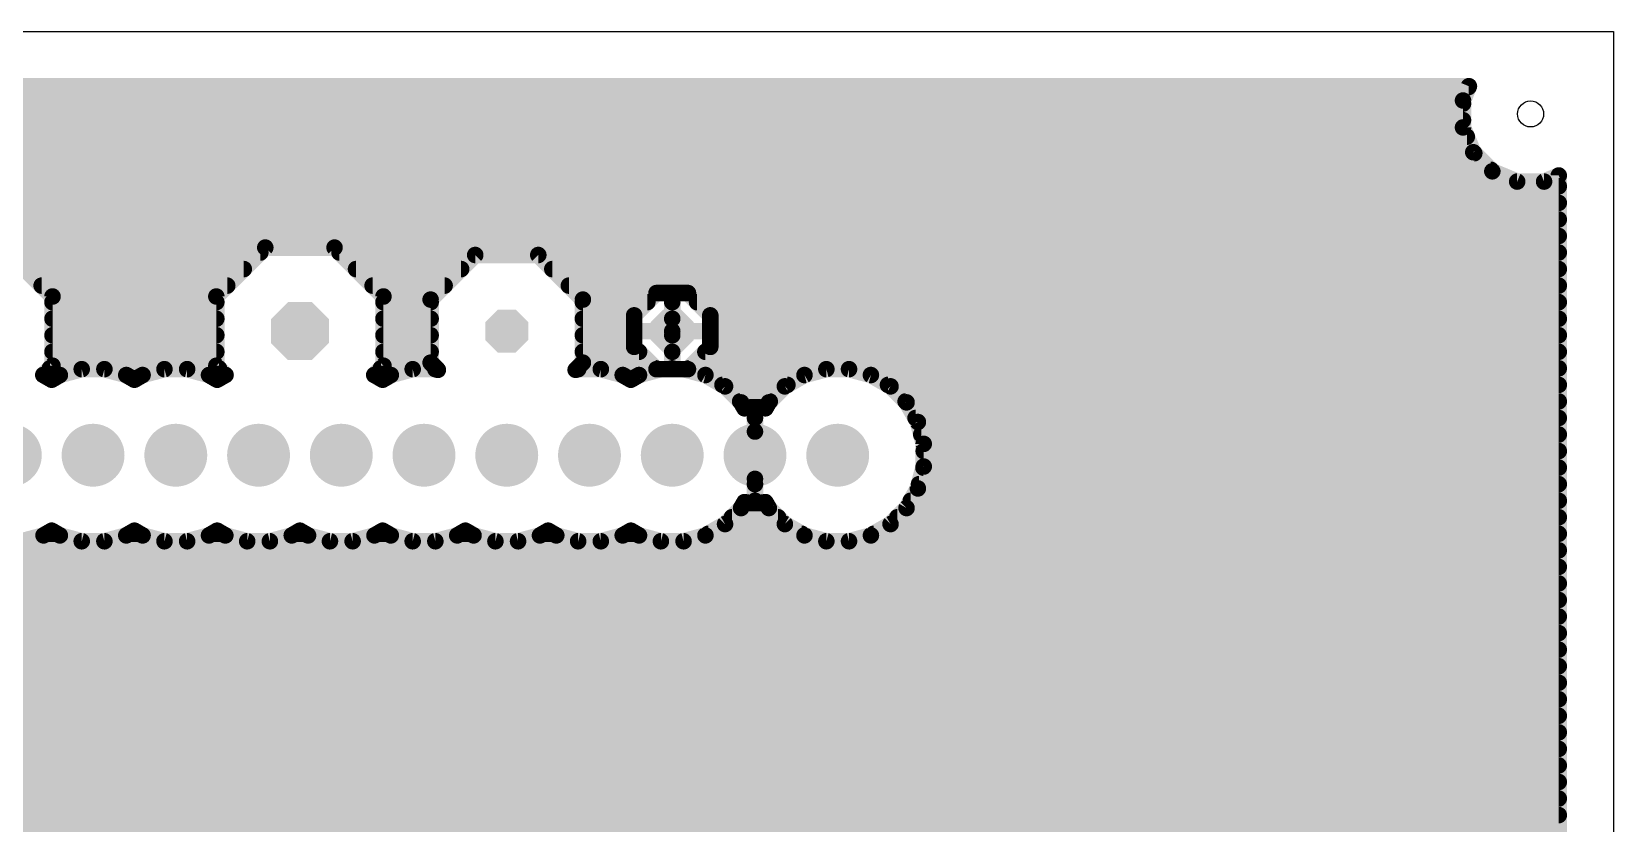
# Model space of a CAD drawing. Header units: millimetres. Extents: x 0 to 653, y 0 to 287.
# Drawn here: x 383.93 to 432.49, y 262 to 286.31 of the extents above; entities that cross this region are included whole.
import ezdxf

# ---------------------------------------------------------------- set-up
doc = ezdxf.new("R2010")
doc.units = ezdxf.units.MM
for name, color, linetype in [('1', 7, 'Continuous'), ('17', 7, 'Continuous'), ('20', 7, 'Continuous')]:
    doc.layers.add(name, color=color, linetype=linetype)

# ---------------------------------------------------------------- blocks, each defined once
blk = doc.blocks.new('ROUNDP')
at = {"const_width": 0.5}
blk.add_lwpolyline([(0, -0.25, 1), (0, 0.25, 1), (0, -0.25)], format="xyb", dxfattribs=at)
blk = doc.blocks.new('OCTAGONP')
at = {"const_width": 0.5}
blk.add_lwpolyline([(-0.25, -0.1036), (-0.25, 0.1036), (-0.1036, 0.25), (0.1036, 0.25), (0.25, 0.1036), (0.25, -0.1036), (0.1036, -0.25), (-0.1036, -0.25), (-0.25, -0.1036), (-0.25, 0.1036)], dxfattribs=at)

msp = doc.modelspace()

# ---------------------------------------------------------------- linework, layer by layer
at = {"layer": '1', "const_width": 0.508}
for points in [[(428.053, 284.631), (346.852, 284.631)], [(428.043, 284.605), (346.852, 284.605)], [(427.872, 284.192), (428.053, 284.631)], [(427.872, 284.097), (346.852, 284.097)], [(427.872, 283.366), (427.872, 284.192)], [(427.872, 283.589), (346.852, 283.589)], [(428.188, 282.603), (427.872, 283.366)], [(427.99, 283.081), (346.852, 283.081)], [(428.218, 282.573), (346.852, 282.573)], [(428.772, 282.019), (428.188, 282.603)], [(428.726, 282.065), (346.852, 282.065)], [(429.535, 281.703), (428.772, 282.019)], [(430.812, 281.89), (430.361, 281.703)], [(430.812, 231.392), (430.812, 281.89)], [(430.812, 281.557), (361.186, 281.557)], [(430.361, 281.703), (429.535, 281.703)], [(430.812, 281.049), (361.828, 281.049)], [(430.812, 280.541), (370.267, 280.541)], [(430.812, 280.033), (370.614, 280.033)], [(383.068, 279.677), (384.571, 278.175)], [(390.951, 279.525), (383.221, 279.525)], [(389.6, 278.175), (391.103, 279.677)], [(391.103, 279.677), (393.228, 279.677)], [(393.228, 279.677), (394.731, 278.175)], [(430.812, 279.525), (393.381, 279.525)], [(396.179, 278.08), (397.548, 279.449)], [(397.548, 279.449), (399.484, 279.449)], [(399.484, 279.449), (400.853, 278.08)], [(390.443, 279.017), (383.729, 279.017)], [(397.116, 279.017), (393.889, 279.017)], [(430.812, 279.017), (399.915, 279.017)], [(389.935, 278.509), (384.237, 278.509)], [(396.608, 278.509), (394.397, 278.509)], [(430.812, 278.509), (400.423, 278.509)], [(384.571, 278.175), (384.571, 276.049)], [(389.6, 278.001), (384.571, 278.001)], [(389.6, 276.049), (389.6, 278.175)], [(394.731, 278.175), (394.731, 276.049)], [(396.179, 278.001), (394.731, 278.001)], [(396.179, 276.144), (396.179, 278.08)], [(400.853, 278.08), (400.853, 276.144)], [(402.832, 278.001), (400.853, 278.001)], [(402.427, 277.596), (403.112, 278.28)], [(403.112, 278.28), (403.596, 278.28)], [(403.596, 278.28), (403.596, 277.112)], [(403.596, 277.112), (403.596, 278.28)], [(403.596, 278.28), (404.08, 278.28)], [(403.596, 278.001), (403.596, 278.001)], [(404.08, 278.28), (404.764, 277.596)], [(430.812, 278.001), (404.359, 278.001)], [(402.427, 277.112), (402.427, 277.596)], [(404.764, 277.596), (404.764, 277.112)], [(389.6, 277.493), (384.571, 277.493)], [(396.179, 277.493), (394.731, 277.493)], [(402.427, 277.493), (400.853, 277.493)], [(402.427, 276.628), (402.427, 277.112)], [(402.427, 277.112), (403.596, 277.112)], [(403.596, 277.112), (402.427, 277.112)], [(403.596, 277.493), (403.596, 277.493)], [(403.596, 277.112), (403.596, 277.112)], [(404.764, 277.112), (403.596, 277.112)], [(403.596, 277.112), (403.596, 277.112)], [(403.596, 277.112), (404.764, 277.112)], [(403.596, 275.944), (403.596, 277.112)], [(403.596, 277.112), (403.596, 277.112)], [(403.596, 277.112), (403.596, 275.944)], [(403.596, 277.112), (403.596, 277.112)], [(430.812, 277.493), (404.764, 277.493)], [(404.764, 277.112), (404.764, 276.628)], [(389.6, 276.985), (384.571, 276.985)], [(396.179, 276.985), (394.731, 276.985)], [(402.427, 276.985), (400.853, 276.985)], [(403.112, 275.944), (402.427, 276.628)], [(403.596, 276.985), (403.596, 276.985)], [(404.764, 276.628), (404.08, 275.944)], [(430.812, 276.985), (404.764, 276.985)], [(384.571, 276.049), (384.287, 275.766)], [(389.6, 276.477), (384.571, 276.477)], [(389.884, 275.766), (389.6, 276.049)], [(394.731, 276.049), (394.447, 275.766)], [(396.179, 276.477), (394.731, 276.477)], [(396.4, 275.923), (396.179, 276.144)], [(400.853, 276.144), (400.632, 275.923)], [(402.578, 276.477), (400.853, 276.477)], [(403.596, 276.477), (403.596, 276.477)], [(430.812, 276.477), (404.613, 276.477)], [(384.287, 275.766), (384.295, 275.764)], [(384.295, 275.764), (384.546, 275.619)], [(389.681, 275.969), (384.491, 275.969)], [(384.546, 275.619), (384.796, 275.764)], [(384.796, 275.764), (385.468, 275.944)], [(385.468, 275.944), (386.164, 275.944)], [(386.164, 275.944), (386.835, 275.764)], [(386.835, 275.764), (387.086, 275.619)], [(387.086, 275.619), (387.336, 275.764)], [(387.336, 275.764), (388.008, 275.944)], [(388.008, 275.944), (388.704, 275.944)], [(388.704, 275.944), (389.375, 275.764)], [(389.375, 275.764), (389.626, 275.619)], [(389.626, 275.619), (389.876, 275.764)], [(389.876, 275.764), (389.884, 275.766)], [(394.447, 275.766), (394.455, 275.764)], [(394.455, 275.764), (394.706, 275.619)], [(396.354, 275.969), (394.651, 275.969)], [(394.706, 275.619), (394.956, 275.764)], [(394.956, 275.764), (395.628, 275.944)], [(395.628, 275.944), (396.324, 275.944)], [(396.324, 275.944), (396.4, 275.923)], [(400.632, 275.923), (400.708, 275.944)], [(403.086, 275.969), (400.677, 275.969)], [(400.708, 275.944), (401.404, 275.944)], [(401.404, 275.944), (402.075, 275.764)], [(402.075, 275.764), (402.326, 275.619)], [(402.326, 275.619), (402.576, 275.764)], [(402.576, 275.764), (403.248, 275.944)], [(403.596, 275.944), (403.112, 275.944)], [(403.248, 275.944), (403.944, 275.944)], [(403.596, 275.969), (403.596, 275.969)], [(404.08, 275.944), (403.596, 275.944)], [(403.944, 275.944), (404.615, 275.764)], [(430.812, 275.969), (404.105, 275.969)], [(404.615, 275.764), (405.218, 275.416)], [(407.054, 275.416), (407.656, 275.764)], [(407.656, 275.764), (408.328, 275.944)], [(408.328, 275.944), (409.024, 275.944)], [(409.024, 275.944), (409.695, 275.764)], [(409.695, 275.764), (410.298, 275.416)], [(407.132, 275.461), (405.139, 275.461)], [(405.218, 275.416), (405.71, 274.924)], [(406.562, 274.924), (407.054, 275.416)], [(430.812, 275.461), (410.219, 275.461)], [(410.298, 275.416), (410.79, 274.924)], [(406.591, 274.953), (405.681, 274.953)], [(405.71, 274.924), (405.814, 274.743)], [(405.814, 274.743), (406.02, 274.775)], [(406.02, 274.775), (406.136, 274.775)], [(406.136, 274.029), (406.136, 274.775)], [(406.136, 274.775), (406.252, 274.775)], [(406.136, 274.775), (406.136, 274.029)], [(406.252, 274.775), (406.457, 274.743)], [(406.457, 274.743), (406.562, 274.924)], [(430.812, 274.953), (410.761, 274.953)], [(410.79, 274.924), (411.137, 274.322)], [(406.136, 274.445), (406.136, 274.445)], [(430.812, 274.445), (411.066, 274.445)], [(411.137, 274.322), (411.317, 273.65)], [(406.136, 274.029), (406.136, 274.029)], [(406.136, 274.029), (406.136, 274.029)], [(430.812, 273.937), (411.24, 273.937)], [(411.317, 273.65), (411.317, 272.954)], [(430.812, 273.429), (411.317, 273.429)], [(411.317, 272.954), (411.137, 272.282)], [(430.812, 272.921), (411.308, 272.921)], [(406.136, 271.829), (406.136, 272.575)], [(406.136, 272.575), (406.136, 272.575)], [(406.136, 272.575), (406.136, 272.575)], [(406.136, 272.575), (406.136, 271.829)], [(406.136, 272.413), (406.136, 272.413)], [(411.137, 272.282), (410.79, 271.68)], [(430.812, 272.413), (411.172, 272.413)], [(405.71, 271.68), (405.218, 271.188)], [(405.814, 271.861), (405.71, 271.68)], [(406.02, 271.829), (405.814, 271.861)], [(406.136, 271.829), (406.02, 271.829)], [(406.136, 271.905), (406.136, 271.905)], [(406.252, 271.829), (406.136, 271.829)], [(406.457, 271.861), (406.252, 271.829)], [(406.562, 271.68), (406.457, 271.861)], [(407.054, 271.188), (406.562, 271.68)], [(410.79, 271.68), (410.298, 271.188)], [(430.812, 271.905), (410.919, 271.905)], [(405.218, 271.188), (404.615, 270.84)], [(406.845, 271.397), (405.427, 271.397)], [(407.656, 270.84), (407.054, 271.188)], [(410.298, 271.188), (409.695, 270.84)], [(430.812, 271.397), (410.507, 271.397)], [(384.295, 270.84), (383.624, 270.66)], [(384.546, 270.985), (384.295, 270.84)], [(384.712, 270.889), (384.38, 270.889)], [(384.796, 270.84), (384.546, 270.985)], [(385.468, 270.66), (384.796, 270.84)], [(386.835, 270.84), (386.164, 270.66)], [(387.086, 270.985), (386.835, 270.84)], [(387.252, 270.889), (386.92, 270.889)], [(387.336, 270.84), (387.086, 270.985)], [(388.008, 270.66), (387.336, 270.84)], [(389.375, 270.84), (388.704, 270.66)], [(389.626, 270.985), (389.375, 270.84)], [(389.792, 270.889), (389.46, 270.889)], [(389.876, 270.84), (389.626, 270.985)], [(390.548, 270.66), (389.876, 270.84)], [(391.915, 270.84), (391.244, 270.66)], [(392.166, 270.985), (391.915, 270.84)], [(392.332, 270.889), (392, 270.889)], [(392.416, 270.84), (392.166, 270.985)], [(393.088, 270.66), (392.416, 270.84)], [(394.455, 270.84), (393.784, 270.66)], [(394.706, 270.985), (394.455, 270.84)], [(394.872, 270.889), (394.54, 270.889)], [(394.956, 270.84), (394.706, 270.985)], [(395.628, 270.66), (394.956, 270.84)], [(396.995, 270.84), (396.324, 270.66)], [(397.246, 270.985), (396.995, 270.84)], [(397.412, 270.889), (397.08, 270.889)], [(397.496, 270.84), (397.246, 270.985)], [(398.168, 270.66), (397.496, 270.84)], [(399.535, 270.84), (398.864, 270.66)], [(399.786, 270.985), (399.535, 270.84)], [(399.952, 270.889), (399.62, 270.889)], [(400.036, 270.84), (399.786, 270.985)], [(400.708, 270.66), (400.036, 270.84)], [(402.075, 270.84), (401.404, 270.66)], [(402.326, 270.985), (402.075, 270.84)], [(402.492, 270.889), (402.16, 270.889)], [(402.576, 270.84), (402.326, 270.985)], [(403.248, 270.66), (402.576, 270.84)], [(404.615, 270.84), (403.944, 270.66)], [(407.572, 270.889), (404.7, 270.889)], [(408.328, 270.66), (407.656, 270.84)], [(409.695, 270.84), (409.024, 270.66)], [(430.812, 270.889), (409.78, 270.889)], [(430.812, 270.381), (370.112, 270.381)], [(386.164, 270.66), (385.468, 270.66)], [(388.704, 270.66), (388.008, 270.66)], [(391.244, 270.66), (390.548, 270.66)], [(393.784, 270.66), (393.088, 270.66)], [(396.324, 270.66), (395.628, 270.66)], [(398.864, 270.66), (398.168, 270.66)], [(401.404, 270.66), (400.708, 270.66)], [(403.944, 270.66), (403.248, 270.66)], [(409.024, 270.66), (408.328, 270.66)], [(430.812, 269.873), (370.302, 269.873)], [(430.812, 269.365), (370.395, 269.365)], [(430.812, 268.857), (370.395, 268.857)], [(430.812, 268.349), (370.268, 268.349)], [(430.812, 267.841), (370.039, 267.841)], [(430.812, 267.333), (369.662, 267.333)], [(430.812, 266.825), (369.002, 266.825)], [(430.812, 266.317), (346.852, 266.317)], [(430.812, 265.809), (346.852, 265.809)], [(430.812, 265.301), (346.852, 265.301)], [(430.812, 264.793), (346.852, 264.793)], [(430.812, 264.285), (346.852, 264.285)], [(430.812, 263.777), (346.852, 263.777)], [(430.812, 263.269), (346.852, 263.269)], [(430.812, 262.761), (346.852, 262.761)], [(430.812, 262.253), (368.343, 262.253)], [(430.812, 261.745), (369.408, 261.745)]]:
    msp.add_lwpolyline(points, dxfattribs=at)
at = {"layer": '1', "const_width": 0.254}
for points in [[(427.936, 284.679, -1), (428.171, 284.582)], [(428.043, 284.732, -1), (428.043, 284.478)], [(428.053, 284.758, -1), (428.053, 284.504)], [(427.745, 284.192, -1), (427.999, 284.192)], [(427.989, 284.144, -1), (427.755, 284.241)], [(427.872, 284.224, -1), (427.872, 283.97)], [(427.755, 283.318, -1), (427.989, 283.415)], [(427.872, 283.716, -1), (427.872, 283.462)], [(427.999, 283.366, -1), (427.745, 283.366)], [(427.99, 283.208, -1), (427.99, 282.954)], [(428.098, 282.513, -1), (428.278, 282.693)], [(428.305, 282.652, -1), (428.071, 282.555)], [(428.218, 282.7, -1), (428.218, 282.446)], [(428.723, 281.902, -1), (428.821, 282.136)], [(428.862, 282.109, -1), (428.682, 281.929)], [(428.726, 282.192, -1), (428.726, 281.938)], [(430.685, 281.89, -1), (430.939, 281.89)], [(430.763, 282.007, -1), (430.86, 281.772)], [(429.535, 281.576, -1), (429.535, 281.83)], [(429.584, 281.82, -1), (429.487, 281.586)], [(430.41, 281.586, -1), (430.313, 281.82)], [(430.361, 281.83, -1), (430.361, 281.576)], [(430.812, 281.684, -1), (430.812, 281.43)], [(430.812, 281.176, -1), (430.812, 280.922)], [(430.812, 280.668, -1), (430.812, 280.414)], [(430.812, 280.16, -1), (430.812, 279.906)], [(390.951, 279.652, -1), (390.951, 279.398)], [(391.103, 279.55, -1), (391.103, 279.804)], [(391.013, 279.767, -1), (391.193, 279.588)], [(393.139, 279.588, -1), (393.318, 279.767)], [(393.228, 279.804, -1), (393.228, 279.55)], [(393.381, 279.398, -1), (393.381, 279.652)], [(397.548, 279.322, -1), (397.548, 279.576)], [(397.458, 279.539, -1), (397.638, 279.359)], [(399.394, 279.359, -1), (399.573, 279.539)], [(399.484, 279.576, -1), (399.484, 279.322)], [(430.812, 279.652, -1), (430.812, 279.398)], [(390.443, 279.144, -1), (390.443, 278.89)], [(393.889, 278.89, -1), (393.889, 279.144)], [(397.116, 279.144, -1), (397.116, 278.89)], [(399.915, 278.89, -1), (399.915, 279.144)], [(430.812, 279.144, -1), (430.812, 278.89)], [(384.237, 278.382, -1), (384.237, 278.636)], [(389.935, 278.636, -1), (389.935, 278.382)], [(394.397, 278.382, -1), (394.397, 278.636)], [(396.608, 278.636, -1), (396.608, 278.382)], [(400.423, 278.382, -1), (400.423, 278.636)], [(430.812, 278.636, -1), (430.812, 278.382)], [(384.444, 278.175, -1), (384.698, 278.175)], [(384.571, 277.874, -1), (384.571, 278.128)], [(384.661, 278.264, -1), (384.481, 278.085)], [(389.473, 278.175, -1), (389.727, 278.175)], [(389.69, 278.085, -1), (389.511, 278.264)], [(389.6, 278.128, -1), (389.6, 277.874)], [(394.604, 278.175, -1), (394.858, 278.175)], [(394.731, 277.874, -1), (394.731, 278.128)], [(394.821, 278.264, -1), (394.641, 278.085)], [(396.052, 278.08, -1), (396.306, 278.08)], [(396.269, 277.99, -1), (396.089, 278.17)], [(396.179, 278.128, -1), (396.179, 277.874)], [(400.726, 278.08, -1), (400.98, 278.08)], [(400.853, 277.874, -1), (400.853, 278.128)], [(400.942, 278.17, -1), (400.763, 277.99)], [(402.832, 278.128, -1), (402.832, 277.874)], [(403.112, 278.153, -1), (403.112, 278.407)], [(403.022, 278.37, -1), (403.202, 278.191)], [(403.469, 278.28, -1), (403.723, 278.28)], [(403.469, 278.28, -1), (403.723, 278.28)], [(403.596, 278.153, -1), (403.596, 278.407)], [(403.596, 277.874, -1), (403.596, 278.128)], [(403.596, 278.407, -1), (403.596, 278.153)], [(403.596, 278.128, -1), (403.596, 277.874)], [(403.99, 278.191, -1), (404.17, 278.37)], [(404.08, 278.407, -1), (404.08, 278.153)], [(404.359, 277.874, -1), (404.359, 278.128)], [(430.812, 278.128, -1), (430.812, 277.874)], [(402.3, 277.596, -1), (402.554, 277.596)], [(402.517, 277.506, -1), (402.338, 277.686)], [(404.637, 277.596, -1), (404.891, 277.596)], [(404.854, 277.686, -1), (404.674, 277.506)], [(384.571, 277.366, -1), (384.571, 277.62)], [(389.6, 277.62, -1), (389.6, 277.366)], [(394.731, 277.366, -1), (394.731, 277.62)], [(396.179, 277.62, -1), (396.179, 277.366)], [(400.853, 277.366, -1), (400.853, 277.62)], [(402.3, 277.112, -1), (402.554, 277.112)], [(402.427, 276.985, -1), (402.427, 277.239)], [(402.427, 276.985, -1), (402.427, 277.239)], [(402.427, 277.62, -1), (402.427, 277.366)], [(403.596, 277.366, -1), (403.596, 277.62)], [(403.596, 276.985, -1), (403.596, 277.239)], [(403.596, 276.985, -1), (403.596, 277.239)], [(403.469, 277.112, -1), (403.723, 277.112)], [(403.596, 276.985, -1), (403.596, 277.239)], [(403.469, 277.112, -1), (403.723, 277.112)], [(403.596, 276.985, -1), (403.596, 277.239)], [(403.469, 277.112, -1), (403.723, 277.112)], [(403.469, 277.112, -1), (403.723, 277.112)], [(403.596, 277.62, -1), (403.596, 277.366)], [(403.596, 277.239, -1), (403.596, 276.985)], [(403.596, 277.239, -1), (403.596, 276.985)], [(403.596, 277.239, -1), (403.596, 276.985)], [(403.596, 277.239, -1), (403.596, 276.985)], [(404.764, 277.366, -1), (404.764, 277.62)], [(404.637, 277.112, -1), (404.891, 277.112)], [(404.764, 277.239, -1), (404.764, 276.985)], [(404.764, 277.239, -1), (404.764, 276.985)], [(430.812, 277.62, -1), (430.812, 277.366)], [(384.571, 276.858, -1), (384.571, 277.112)], [(389.6, 277.112, -1), (389.6, 276.858)], [(394.731, 276.858, -1), (394.731, 277.112)], [(396.179, 277.112, -1), (396.179, 276.858)], [(400.853, 276.858, -1), (400.853, 277.112)], [(402.554, 277.112, -1), (402.3, 277.112)], [(402.338, 276.538, -1), (402.517, 276.718)], [(402.427, 277.112, -1), (402.427, 276.858)], [(403.723, 277.112, -1), (403.469, 277.112)], [(403.723, 277.112, -1), (403.469, 277.112)], [(403.723, 277.112, -1), (403.469, 277.112)], [(403.723, 277.112, -1), (403.469, 277.112)], [(403.596, 276.858, -1), (403.596, 277.112)], [(403.596, 277.112, -1), (403.596, 276.858)], [(404.891, 277.112, -1), (404.637, 277.112)], [(404.764, 276.858, -1), (404.764, 277.112)], [(404.674, 276.718, -1), (404.854, 276.538)], [(430.812, 277.112, -1), (430.812, 276.858)], [(384.571, 276.35, -1), (384.571, 276.604)], [(384.481, 276.139, -1), (384.661, 275.96)], [(389.511, 275.96, -1), (389.69, 276.139)], [(389.6, 276.604, -1), (389.6, 276.35)], [(394.731, 276.35, -1), (394.731, 276.604)], [(394.641, 276.139, -1), (394.821, 275.96)], [(396.089, 276.054, -1), (396.269, 276.234)], [(396.179, 276.604, -1), (396.179, 276.35)], [(400.853, 276.35, -1), (400.853, 276.604)], [(400.763, 276.234, -1), (400.942, 276.054)], [(402.554, 276.628, -1), (402.3, 276.628)], [(402.578, 276.604, -1), (402.578, 276.35)], [(403.596, 276.35, -1), (403.596, 276.604)], [(403.596, 276.604, -1), (403.596, 276.35)], [(404.613, 276.35, -1), (404.613, 276.604)], [(404.891, 276.628, -1), (404.637, 276.628)], [(430.812, 276.604, -1), (430.812, 276.35)], [(384.255, 275.643, -1), (384.32, 275.888)], [(384.377, 275.676, -1), (384.198, 275.855)], [(384.232, 275.654, -1), (384.359, 275.874)], [(384.328, 275.886, -1), (384.263, 275.641)], [(384.491, 275.842, -1), (384.491, 276.096)], [(384.609, 275.509, -1), (384.482, 275.729)], [(384.698, 276.049, -1), (384.444, 276.049)], [(384.609, 275.729, -1), (384.482, 275.509)], [(384.829, 275.641, -1), (384.763, 275.886)], [(384.733, 275.874, -1), (384.86, 275.654)], [(385.468, 275.817, -1), (385.468, 276.071)], [(385.435, 276.066, -1), (385.501, 275.821)], [(386.131, 275.821, -1), (386.196, 276.066)], [(386.164, 276.071, -1), (386.164, 275.817)], [(386.772, 275.654, -1), (386.899, 275.874)], [(386.868, 275.886, -1), (386.803, 275.641)], [(387.149, 275.509, -1), (387.022, 275.729)], [(387.149, 275.729, -1), (387.022, 275.509)], [(387.369, 275.641, -1), (387.303, 275.886)], [(387.273, 275.874, -1), (387.4, 275.654)], [(388.008, 275.817, -1), (388.008, 276.071)], [(387.975, 276.066, -1), (388.041, 275.821)], [(388.671, 275.821, -1), (388.736, 276.066)], [(388.704, 276.071, -1), (388.704, 275.817)], [(389.312, 275.654, -1), (389.439, 275.874)], [(389.408, 275.886, -1), (389.343, 275.641)], [(389.727, 276.049, -1), (389.473, 276.049)], [(389.689, 275.509, -1), (389.562, 275.729)], [(389.689, 275.729, -1), (389.562, 275.509)], [(389.681, 276.096, -1), (389.681, 275.842)], [(389.909, 275.641, -1), (389.843, 275.886)], [(389.974, 275.855, -1), (389.794, 275.676)], [(389.813, 275.874, -1), (389.94, 275.654)], [(389.851, 275.888, -1), (389.917, 275.643)], [(394.415, 275.643, -1), (394.48, 275.888)], [(394.537, 275.676, -1), (394.358, 275.855)], [(394.392, 275.654, -1), (394.519, 275.874)], [(394.488, 275.886, -1), (394.423, 275.641)], [(394.651, 275.842, -1), (394.651, 276.096)], [(394.769, 275.509, -1), (394.642, 275.729)], [(394.858, 276.049, -1), (394.604, 276.049)], [(394.769, 275.729, -1), (394.642, 275.509)], [(394.989, 275.641, -1), (394.923, 275.886)], [(394.893, 275.874, -1), (395.02, 275.654)], [(395.628, 275.817, -1), (395.628, 276.071)], [(395.595, 276.066, -1), (395.661, 275.821)], [(396.306, 276.144, -1), (396.052, 276.144)], [(396.291, 275.821, -1), (396.356, 276.066)], [(396.49, 276.013, -1), (396.31, 275.833)], [(396.324, 276.071, -1), (396.324, 275.817)], [(396.354, 276.096, -1), (396.354, 275.842)], [(396.433, 276.046, -1), (396.367, 275.8)], [(400.664, 275.8, -1), (400.599, 276.046)], [(400.721, 275.833, -1), (400.542, 276.013)], [(400.677, 275.842, -1), (400.677, 276.096)], [(400.708, 275.817, -1), (400.708, 276.071)], [(400.675, 276.066, -1), (400.741, 275.821)], [(400.98, 276.144, -1), (400.726, 276.144)], [(401.371, 275.821, -1), (401.436, 276.066)], [(401.404, 276.071, -1), (401.404, 275.817)], [(402.012, 275.654, -1), (402.139, 275.874)], [(402.108, 275.886, -1), (402.043, 275.641)], [(402.389, 275.509, -1), (402.262, 275.729)], [(402.389, 275.729, -1), (402.262, 275.509)], [(402.609, 275.641, -1), (402.543, 275.886)], [(402.513, 275.874, -1), (402.64, 275.654)], [(403.112, 275.817, -1), (403.112, 276.071)], [(403.202, 276.033, -1), (403.022, 275.854)], [(403.086, 276.096, -1), (403.086, 275.842)], [(403.248, 275.817, -1), (403.248, 276.071)], [(403.215, 276.066, -1), (403.281, 275.821)], [(403.596, 275.842, -1), (403.596, 276.096)], [(403.596, 275.817, -1), (403.596, 276.071)], [(403.723, 275.944, -1), (403.469, 275.944)], [(403.723, 275.944, -1), (403.469, 275.944)], [(403.596, 276.096, -1), (403.596, 275.842)], [(403.596, 276.071, -1), (403.596, 275.817)], [(403.911, 275.821, -1), (403.976, 276.066)], [(403.944, 276.071, -1), (403.944, 275.817)], [(404.17, 275.854, -1), (403.99, 276.033)], [(404.105, 275.842, -1), (404.105, 276.096)], [(404.08, 276.071, -1), (404.08, 275.817)], [(404.552, 275.654, -1), (404.679, 275.874)], [(404.648, 275.886, -1), (404.583, 275.641)], [(407.689, 275.641, -1), (407.623, 275.886)], [(407.593, 275.874, -1), (407.72, 275.654)], [(408.328, 275.817, -1), (408.328, 276.071)], [(408.295, 276.066, -1), (408.361, 275.821)], [(408.991, 275.821, -1), (409.056, 276.066)], [(409.024, 276.071, -1), (409.024, 275.817)], [(409.632, 275.654, -1), (409.759, 275.874)], [(409.728, 275.886, -1), (409.663, 275.641)], [(430.812, 276.096, -1), (430.812, 275.842)], [(405.139, 275.334, -1), (405.139, 275.588)], [(405.128, 275.326, -1), (405.308, 275.506)], [(405.281, 275.526, -1), (405.154, 275.306)], [(407.117, 275.306, -1), (406.99, 275.526)], [(406.964, 275.506, -1), (407.144, 275.326)], [(407.132, 275.588, -1), (407.132, 275.334)], [(410.219, 275.334, -1), (410.219, 275.588)], [(410.208, 275.326, -1), (410.388, 275.506)], [(410.361, 275.526, -1), (410.234, 275.306)], [(430.812, 275.588, -1), (430.812, 275.334)], [(405.681, 274.826, -1), (405.681, 275.08)], [(405.6, 274.86, -1), (405.82, 274.987)], [(405.799, 275.014, -1), (405.62, 274.834)], [(405.834, 274.617, -1), (405.794, 274.868)], [(405.924, 274.806, -1), (405.704, 274.679)], [(406.02, 274.648, -1), (406.02, 274.902)], [(406, 274.901, -1), (406.04, 274.65)], [(406.009, 274.775, -1), (406.263, 274.775)], [(406.136, 274.648, -1), (406.136, 274.902)], [(406.009, 274.775, -1), (406.263, 274.775)], [(406.232, 274.65, -1), (406.272, 274.901)], [(406.136, 274.902, -1), (406.136, 274.648)], [(406.252, 274.902, -1), (406.252, 274.648)], [(406.567, 274.679, -1), (406.347, 274.806)], [(406.652, 274.834, -1), (406.472, 275.014)], [(406.477, 274.868, -1), (406.437, 274.617)], [(406.452, 274.987, -1), (406.672, 274.86)], [(406.591, 275.08, -1), (406.591, 274.826)], [(410.761, 274.826, -1), (410.761, 275.08)], [(410.68, 274.86, -1), (410.9, 274.987)], [(410.879, 275.014, -1), (410.7, 274.834)], [(430.812, 275.08, -1), (430.812, 274.826)], [(406.136, 274.318, -1), (406.136, 274.572)], [(406.136, 274.572, -1), (406.136, 274.318)], [(411.066, 274.318, -1), (411.066, 274.572)], [(411.015, 274.289, -1), (411.26, 274.354)], [(411.247, 274.385, -1), (411.027, 274.258)], [(430.812, 274.572, -1), (430.812, 274.318)], [(406.012, 274, -1), (406.259, 274.058)], [(406.258, 273.995, -1), (406.013, 274.062)], [(406.263, 274.029, -1), (406.009, 274.029)], [(406.263, 274.029, -1), (406.009, 274.029)], [(406.259, 274.058, -1), (406.012, 274)], [(406.013, 274.062, -1), (406.258, 273.996)], [(411.24, 273.81, -1), (411.24, 274.064)], [(411.19, 273.65, -1), (411.444, 273.65)], [(430.812, 274.064, -1), (430.812, 273.81)], [(411.317, 273.302, -1), (411.317, 273.556)], [(411.44, 273.683, -1), (411.195, 273.617)], [(430.812, 273.556, -1), (430.812, 273.302)], [(411.308, 272.794, -1), (411.308, 273.048)], [(411.444, 272.954, -1), (411.19, 272.954)], [(411.195, 272.987, -1), (411.44, 272.921)], [(430.812, 273.048, -1), (430.812, 272.794)], [(406.009, 272.575, -1), (406.263, 272.575)], [(406.013, 272.542, -1), (406.258, 272.608)], [(406.009, 272.575, -1), (406.263, 272.575)], [(406.259, 272.546, -1), (406.012, 272.604)], [(406.136, 272.286, -1), (406.136, 272.54)], [(406.012, 272.604, -1), (406.259, 272.546)], [(406.258, 272.608, -1), (406.013, 272.542)], [(406.136, 272.54, -1), (406.136, 272.286)], [(411.26, 272.249, -1), (411.015, 272.315)], [(411.027, 272.346, -1), (411.247, 272.219)], [(411.172, 272.286, -1), (411.172, 272.54)], [(430.812, 272.54, -1), (430.812, 272.286)], [(405.62, 271.77, -1), (405.799, 271.59)], [(405.794, 271.736, -1), (405.834, 271.987)], [(405.704, 271.925, -1), (405.924, 271.798)], [(406.02, 271.702, -1), (406.02, 271.956)], [(406.04, 271.954, -1), (406, 271.703)], [(406.136, 271.778, -1), (406.136, 272.032)], [(406.136, 271.702, -1), (406.136, 271.956)], [(406.263, 271.829, -1), (406.009, 271.829)], [(406.263, 271.829, -1), (406.009, 271.829)], [(406.272, 271.703, -1), (406.232, 271.954)], [(406.136, 272.032, -1), (406.136, 271.778)], [(406.136, 271.956, -1), (406.136, 271.702)], [(406.252, 271.956, -1), (406.252, 271.702)], [(406.347, 271.798, -1), (406.567, 271.925)], [(406.472, 271.59, -1), (406.652, 271.77)], [(406.437, 271.987, -1), (406.477, 271.736)], [(410.7, 271.77, -1), (410.879, 271.59)], [(410.919, 271.778, -1), (410.919, 272.032)], [(430.812, 272.032, -1), (430.812, 271.778)], [(405.154, 271.298, -1), (405.281, 271.078)], [(405.427, 271.27, -1), (405.427, 271.524)], [(405.82, 271.616, -1), (405.6, 271.743)], [(406.672, 271.743, -1), (406.452, 271.616)], [(406.845, 271.524, -1), (406.845, 271.27)], [(406.99, 271.078, -1), (407.117, 271.298)], [(410.234, 271.298, -1), (410.361, 271.078)], [(410.507, 271.27, -1), (410.507, 271.524)], [(410.9, 271.616, -1), (410.68, 271.743)], [(430.812, 271.524, -1), (430.812, 271.27)], [(384.359, 270.73, -1), (384.232, 270.95)], [(384.38, 270.762, -1), (384.38, 271.016)], [(384.263, 270.963, -1), (384.328, 270.718)], [(384.482, 270.875, -1), (384.609, 271.095)], [(384.482, 271.095, -1), (384.609, 270.875)], [(384.763, 270.718, -1), (384.829, 270.963)], [(384.712, 271.016, -1), (384.712, 270.762)], [(384.86, 270.95, -1), (384.733, 270.73)], [(386.899, 270.73, -1), (386.772, 270.95)], [(386.92, 270.762, -1), (386.92, 271.016)], [(386.803, 270.963, -1), (386.868, 270.718)], [(387.022, 270.875, -1), (387.149, 271.095)], [(387.022, 271.095, -1), (387.149, 270.875)], [(387.303, 270.718, -1), (387.369, 270.963)], [(387.252, 271.016, -1), (387.252, 270.762)], [(387.4, 270.95, -1), (387.273, 270.73)], [(389.439, 270.73, -1), (389.312, 270.95)], [(389.46, 270.762, -1), (389.46, 271.016)], [(389.343, 270.963, -1), (389.408, 270.718)], [(389.562, 270.875, -1), (389.689, 271.095)], [(389.562, 271.095, -1), (389.689, 270.875)], [(389.843, 270.718, -1), (389.909, 270.963)], [(389.792, 271.016, -1), (389.792, 270.762)], [(389.94, 270.95, -1), (389.813, 270.73)], [(391.979, 270.73, -1), (391.852, 270.95)], [(392, 270.762, -1), (392, 271.016)], [(391.883, 270.963, -1), (391.948, 270.718)], [(392.102, 270.875, -1), (392.229, 271.095)], [(392.102, 271.095, -1), (392.229, 270.875)], [(392.383, 270.718, -1), (392.449, 270.963)], [(392.332, 271.016, -1), (392.332, 270.762)], [(392.48, 270.95, -1), (392.353, 270.73)], [(394.519, 270.73, -1), (394.392, 270.95)], [(394.54, 270.762, -1), (394.54, 271.016)], [(394.423, 270.963, -1), (394.488, 270.718)], [(394.642, 270.875, -1), (394.769, 271.095)], [(394.642, 271.095, -1), (394.769, 270.875)], [(394.923, 270.718, -1), (394.989, 270.963)], [(394.872, 271.016, -1), (394.872, 270.762)], [(395.02, 270.95, -1), (394.893, 270.73)], [(397.059, 270.73, -1), (396.932, 270.95)], [(397.08, 270.762, -1), (397.08, 271.016)], [(396.963, 270.963, -1), (397.028, 270.718)], [(397.182, 270.875, -1), (397.309, 271.095)], [(397.182, 271.095, -1), (397.309, 270.875)], [(397.463, 270.718, -1), (397.529, 270.963)], [(397.412, 271.016, -1), (397.412, 270.762)], [(397.56, 270.95, -1), (397.433, 270.73)], [(399.599, 270.73, -1), (399.472, 270.95)], [(399.62, 270.762, -1), (399.62, 271.016)], [(399.503, 270.963, -1), (399.568, 270.718)], [(399.722, 270.875, -1), (399.849, 271.095)], [(399.722, 271.095, -1), (399.849, 270.875)], [(400.003, 270.718, -1), (400.069, 270.963)], [(399.952, 271.016, -1), (399.952, 270.762)], [(400.1, 270.95, -1), (399.973, 270.73)], [(402.139, 270.73, -1), (402.012, 270.95)], [(402.16, 270.762, -1), (402.16, 271.016)], [(402.043, 270.963, -1), (402.108, 270.718)], [(402.262, 270.875, -1), (402.389, 271.095)], [(402.262, 271.095, -1), (402.389, 270.875)], [(402.543, 270.718, -1), (402.609, 270.963)], [(402.492, 271.016, -1), (402.492, 270.762)], [(402.64, 270.95, -1), (402.513, 270.73)], [(404.679, 270.73, -1), (404.552, 270.95)], [(404.7, 270.762, -1), (404.7, 271.016)], [(404.583, 270.963, -1), (404.648, 270.718)], [(405.308, 271.098, -1), (405.128, 271.278)], [(407.144, 271.278, -1), (406.964, 271.098)], [(407.623, 270.718, -1), (407.689, 270.963)], [(407.572, 271.016, -1), (407.572, 270.762)], [(407.72, 270.95, -1), (407.593, 270.73)], [(409.759, 270.73, -1), (409.632, 270.95)], [(409.78, 270.762, -1), (409.78, 271.016)], [(409.663, 270.963, -1), (409.728, 270.718)], [(410.388, 271.098, -1), (410.208, 271.278)], [(430.812, 271.016, -1), (430.812, 270.762)], [(385.468, 270.533, -1), (385.468, 270.787)], [(385.501, 270.783, -1), (385.435, 270.538)], [(386.196, 270.538, -1), (386.131, 270.783)], [(386.164, 270.787, -1), (386.164, 270.533)], [(388.008, 270.533, -1), (388.008, 270.787)], [(388.041, 270.783, -1), (387.975, 270.538)], [(388.736, 270.538, -1), (388.671, 270.783)], [(388.704, 270.787, -1), (388.704, 270.533)], [(390.548, 270.533, -1), (390.548, 270.787)], [(390.581, 270.783, -1), (390.515, 270.538)], [(391.276, 270.538, -1), (391.211, 270.783)], [(391.244, 270.787, -1), (391.244, 270.533)], [(393.088, 270.533, -1), (393.088, 270.787)], [(393.121, 270.783, -1), (393.055, 270.538)], [(393.816, 270.538, -1), (393.751, 270.783)], [(393.784, 270.787, -1), (393.784, 270.533)], [(395.628, 270.533, -1), (395.628, 270.787)], [(395.661, 270.783, -1), (395.595, 270.538)], [(396.356, 270.538, -1), (396.291, 270.783)], [(396.324, 270.787, -1), (396.324, 270.533)], [(398.168, 270.533, -1), (398.168, 270.787)], [(398.201, 270.783, -1), (398.135, 270.538)], [(398.896, 270.538, -1), (398.831, 270.783)], [(398.864, 270.787, -1), (398.864, 270.533)], [(400.708, 270.533, -1), (400.708, 270.787)], [(400.741, 270.783, -1), (400.675, 270.538)], [(401.436, 270.538, -1), (401.371, 270.783)], [(401.404, 270.787, -1), (401.404, 270.533)], [(403.248, 270.533, -1), (403.248, 270.787)], [(403.281, 270.783, -1), (403.215, 270.538)], [(403.976, 270.538, -1), (403.911, 270.783)], [(403.944, 270.787, -1), (403.944, 270.533)], [(408.328, 270.533, -1), (408.328, 270.787)], [(408.361, 270.783, -1), (408.295, 270.538)], [(409.056, 270.538, -1), (408.991, 270.783)], [(409.024, 270.787, -1), (409.024, 270.533)], [(430.812, 270.508, -1), (430.812, 270.254)], [(430.812, 270, -1), (430.812, 269.746)], [(430.812, 269.492, -1), (430.812, 269.238)], [(430.812, 268.984, -1), (430.812, 268.73)], [(430.812, 268.476, -1), (430.812, 268.222)], [(430.812, 267.968, -1), (430.812, 267.714)], [(430.812, 267.46, -1), (430.812, 267.206)], [(430.812, 266.952, -1), (430.812, 266.698)], [(430.812, 266.444, -1), (430.812, 266.19)], [(430.812, 265.936, -1), (430.812, 265.682)], [(430.812, 265.428, -1), (430.812, 265.174)], [(430.812, 264.92, -1), (430.812, 264.666)], [(430.812, 264.412, -1), (430.812, 264.158)], [(430.812, 263.904, -1), (430.812, 263.65)], [(430.812, 263.396, -1), (430.812, 263.142)], [(430.812, 262.888, -1), (430.812, 262.634)], [(430.812, 262.38, -1), (430.812, 262.126)]]:
    msp.add_lwpolyline(points, format="xyb", dxfattribs=at)
at = {"layer": '20'}
for p, q in [((244.548, 286.307), (432.488, 286.307)), ((432.488, 286.307), (432.488, 192.657))]:
    msp.add_line(p, q, dxfattribs=at)
msp.add_circle((429.948, 283.779), 0.4, dxfattribs=at)

# ---------------------------------------------------------------- block references
at = {"layer": '17', "rotation": 180}
for name, p, xscale, yscale in [('OCTAGONP', (392.166, 277.112), -1.778, 1.778), ('OCTAGONP', (392.166, 277.112), -1.778, 1.778), ('ROUNDP', (383.276, 273.302), -1.9304, 1.9304), ('ROUNDP', (383.276, 273.302), -1.9304, 1.9304), ('ROUNDP', (385.816, 273.302), -1.9304, 1.9304), ('ROUNDP', (385.816, 273.302), -1.9304, 1.9304), ('ROUNDP', (388.356, 273.302), -1.9304, 1.9304), ('ROUNDP', (388.356, 273.302), -1.9304, 1.9304), ('ROUNDP', (390.896, 273.302), -1.9304, 1.9304), ('ROUNDP', (390.896, 273.302), -1.9304, 1.9304), ('ROUNDP', (393.436, 273.302), -1.9304, 1.9304), ('ROUNDP', (393.436, 273.302), -1.9304, 1.9304), ('ROUNDP', (395.976, 273.302), -1.9304, 1.9304), ('ROUNDP', (395.976, 273.302), -1.9304, 1.9304), ('ROUNDP', (398.516, 273.302), -1.9304, 1.9304), ('ROUNDP', (398.516, 273.302), -1.9304, 1.9304), ('ROUNDP', (401.056, 273.302), -1.9304, 1.9304), ('ROUNDP', (401.056, 273.302), -1.9304, 1.9304), ('ROUNDP', (403.596, 273.302), -1.9304, 1.9304), ('ROUNDP', (403.596, 273.302), -1.9304, 1.9304), ('ROUNDP', (406.136, 273.302), -1.9304, 1.9304), ('ROUNDP', (406.136, 273.302), -1.9304, 1.9304), ('ROUNDP', (408.676, 273.302), -1.9304, 1.9304), ('ROUNDP', (408.676, 273.302), -1.9304, 1.9304)]:
    msp.add_blockref(name, p, dxfattribs=dict(at, xscale=xscale, yscale=yscale))
at = {"layer": '17', "xscale": -1.3208, "yscale": 1.3208}
for p in [(398.516, 277.112), (398.516, 277.112), (403.596, 277.112), (403.596, 277.112)]:
    msp.add_blockref('OCTAGONP', p, dxfattribs=at)

doc.saveas('drawing.dxf')
